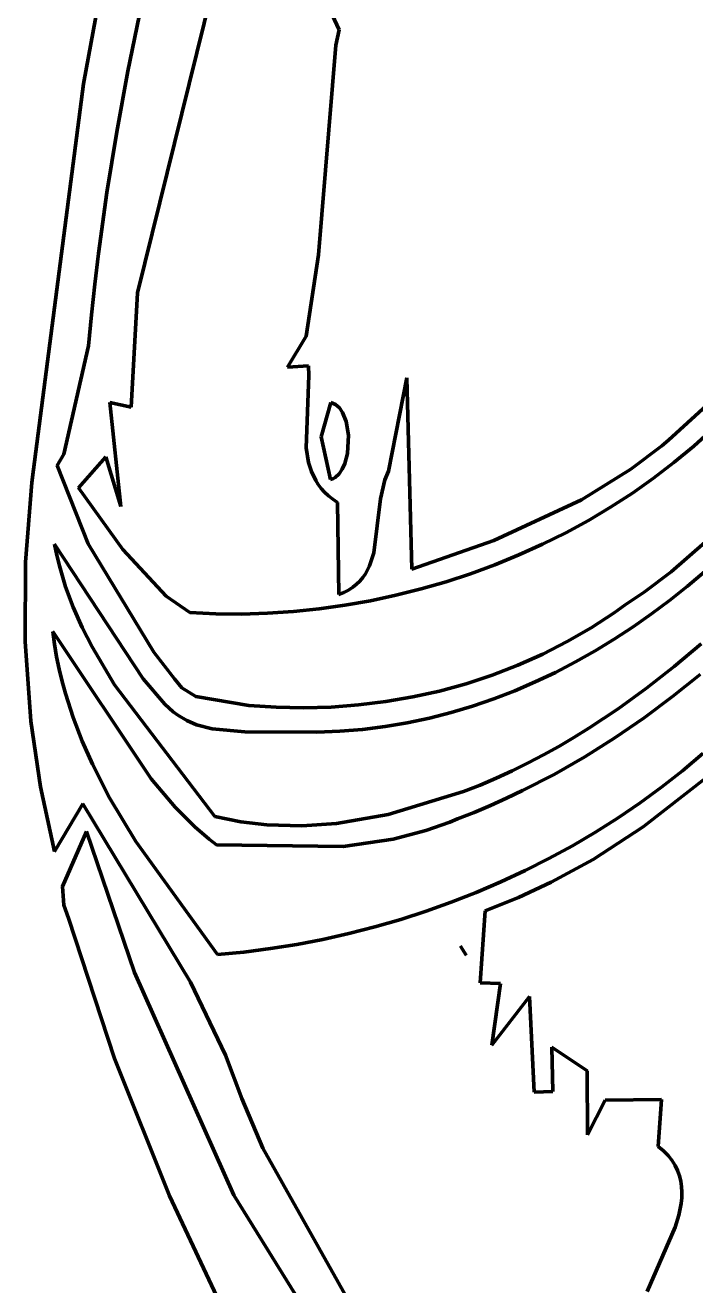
# Model space of a CAD drawing. Header units: millimetres. Extents: x 0 to 10.4, y 0 to 10.4.
# Drawn here: x 2.922 to 3.456, y 7.473 to 8.477 of the extents above; entities that cross this region are included whole.
import ezdxf

# ---------------------------------------------------------------- set-up
doc = ezdxf.new("R2010")
doc.units = ezdxf.units.MM
doc.layers.add('color#2b2b2bff', color=7, linetype='CONTINUOUS', lineweight=100)
doc.layers.add('color#fdfdfdff', color=7, linetype='CONTINUOUS', lineweight=100)

msp = doc.modelspace()

# ---------------------------------------------------------------- linework, layer by layer
at = {"layer": 'color#2b2b2bff'}
for p, q in [((3.011, 8.2639), (3.0791, 8.539)), ((3.0182, 8.5128), (3.0035, 8.4406)), ((3.1591, 8.501), (3.1718, 8.4733)), ((2.9681, 8.4304), (2.9799, 8.4939)), ((3.1718, 8.4733), (3.169, 8.4611)), ((3.169, 8.4611), (3.1552, 8.2941)), ((3.0035, 8.4406), (2.9947, 8.3923)), ((2.9283, 8.1233), (2.9681, 8.4304)), ((2.9947, 8.3923), (2.9868, 8.3438)), ((2.9868, 8.3438), (2.98, 8.2952)), ((2.98, 8.2952), (2.9771, 8.2708)), ((3.1552, 8.2941), (3.1454, 8.2294)), ((2.9771, 8.2708), (2.9744, 8.2463)), ((3.006, 8.1728), (3.011, 8.2639)), ((2.9744, 8.2463), (2.9721, 8.2218)), ((3.1454, 8.2294), (3.1306, 8.2047)), ((2.9721, 8.2218), (2.9524, 8.1355)), ((3.1306, 8.2047), (3.1474, 8.2058)), ((3.1474, 8.2058), (3.1475, 8.198)), ((3.1475, 8.198), (3.1455, 8.1404)), ((3.211, 8.1219), (3.2257, 8.1963)), ((3.2257, 8.1963), (3.2295, 8.0439)), ((2.9979, 8.0938), (2.989, 8.1765)), ((2.989, 8.1765), (3.006, 8.1728)), ((3.1573, 8.1493), (3.165, 8.1765)), ((3.165, 8.1765), (3.167, 8.1759)), ((3.167, 8.1759), (3.1687, 8.175)), ((3.1687, 8.175), (3.1719, 8.1723)), ((3.434, 8.1465), (3.4643, 8.1743)), ((3.1719, 8.1723), (3.1744, 8.1685)), ((3.1744, 8.1685), (3.1773, 8.1615)), ((3.1773, 8.1615), (3.1791, 8.1505)), ((3.4694, 8.1555), (3.4541, 8.1418)), ((3.1649, 8.1153), (3.1573, 8.1493)), ((3.1791, 8.1505), (3.1783, 8.136)), ((3.4286, 8.1422), (3.434, 8.1465)), ((2.9524, 8.1355), (2.9471, 8.1265)), ((2.9641, 8.1085), (2.9859, 8.1332)), ((2.9859, 8.1332), (2.9979, 8.0938)), ((3.1455, 8.1404), (3.1474, 8.1288)), ((3.1783, 8.136), (3.1762, 8.128)), ((3.404, 8.1235), (3.4286, 8.1422)), ((3.4541, 8.1418), (3.4383, 8.1287)), ((2.927, 8.1128), (2.9283, 8.1233)), ((2.9471, 8.1265), (2.9719, 8.064)), ((3.1474, 8.1288), (3.1497, 8.1215)), ((3.1742, 8.1235), (3.1716, 8.1197)), ((3.1762, 8.128), (3.1742, 8.1235)), ((3.3648, 8.0991), (3.404, 8.1235)), ((3.4383, 8.1287), (3.422, 8.1162)), ((2.922, 8.0495), (2.927, 8.1128)), ((3.1497, 8.1215), (3.153, 8.1145)), ((3.153, 8.1145), (3.1551, 8.1113)), ((3.1668, 8.1159), (3.1649, 8.1153)), ((3.1685, 8.1169), (3.1668, 8.1159)), ((3.1716, 8.1197), (3.1685, 8.1169)), ((3.2047, 8.0998), (3.2082, 8.1149)), ((3.2082, 8.1149), (3.211, 8.1219)), ((3.422, 8.1162), (3.4052, 8.1044)), ((2.9993, 8.0596), (2.9641, 8.1085)), ((3.1551, 8.1113), (3.1574, 8.1081)), ((3.1574, 8.1081), (3.1601, 8.1051)), ((3.1601, 8.1051), (3.1632, 8.1022)), ((3.4052, 8.1044), (3.3879, 8.0932)), ((3.1632, 8.1022), (3.1666, 8.0995)), ((3.1666, 8.0995), (3.1704, 8.097)), ((3.1704, 8.097), (3.1714, 8.0236)), ((3.1992, 8.0568), (3.2047, 8.0998)), ((3.295, 8.0667), (3.3648, 8.0991)), ((3.3879, 8.0932), (3.3702, 8.0827)), ((3.3702, 8.0827), (3.3521, 8.0729)), ((3.3521, 8.0729), (3.3337, 8.0637)), ((3.0156, 7.9566), (2.945, 8.0638)), ((2.945, 8.0638), (2.9468, 8.0551)), ((2.9719, 8.064), (3.0242, 7.9778)), ((3.2295, 8.0439), (3.295, 8.0667)), ((3.3337, 8.0637), (3.3149, 8.0552)), ((3.4362, 8.0418), (3.4631, 8.0654)), ((2.9468, 8.0551), (2.9489, 8.0466)), ((3.0339, 8.0224), (2.9993, 8.0596)), ((3.1959, 8.0464), (3.1992, 8.0568)), ((3.3149, 8.0552), (3.2958, 8.0474)), ((2.9217, 7.9861), (2.922, 8.0495)), ((2.9489, 8.0466), (2.9539, 8.0298)), ((3.1926, 8.04), (3.1959, 8.0464)), ((3.2958, 8.0474), (3.2764, 8.0402)), ((3.1855, 8.0318), (3.1882, 8.0343)), ((3.1882, 8.0343), (3.1905, 8.0371)), ((3.1905, 8.0371), (3.1926, 8.04)), ((3.2568, 8.0338), (3.237, 8.0281)), ((3.2764, 8.0402), (3.2568, 8.0338)), ((3.4147, 8.0255), (3.4362, 8.0418)), ((3.4628, 8.0419), (3.449, 8.0302)), ((2.9539, 8.0298), (2.96, 8.0135)), ((3.0528, 8.0092), (3.0339, 8.0224)), ((3.1714, 8.0236), (3.1755, 8.0253)), ((3.1755, 8.0253), (3.1792, 8.0272)), ((3.1792, 8.0272), (3.1826, 8.0294)), ((3.1826, 8.0294), (3.1855, 8.0318)), ((3.2169, 8.023), (3.1967, 8.0187)), ((3.237, 8.0281), (3.2169, 8.023)), ((3.3995, 8.0155), (3.4147, 8.0255)), ((3.449, 8.0302), (3.4349, 8.019)), ((2.96, 8.0135), (2.967, 7.9975)), ((3.1558, 8.0123), (3.1353, 8.0102)), ((3.1763, 8.0151), (3.1558, 8.0123)), ((3.1967, 8.0187), (3.1763, 8.0151)), ((3.3906, 8.0091), (3.3995, 8.0155)), ((3.4349, 8.019), (3.4205, 8.0082)), ((3.0734, 8.0083), (3.0528, 8.0092)), ((3.094, 8.0081), (3.0734, 8.0083)), ((3.1147, 8.0088), (3.094, 8.0081)), ((3.1353, 8.0102), (3.1147, 8.0088)), ((3.3723, 7.9971), (3.3906, 8.0091)), ((3.4205, 8.0082), (3.4058, 7.9978)), ((3.0221, 7.8768), (2.9436, 7.9942)), ((2.9436, 7.9942), (2.945, 7.9841)), ((2.967, 7.9975), (2.9749, 7.9819)), ((3.3534, 7.9861), (3.3723, 7.9971)), ((3.4058, 7.9978), (3.3908, 7.988)), ((2.9262, 7.9229), (2.9217, 7.9861)), ((2.945, 7.9841), (2.9467, 7.9741)), ((3.3339, 7.9762), (3.3534, 7.9861)), ((3.3908, 7.988), (3.3755, 7.9787)), ((3.4385, 7.9663), (3.4599, 7.9844)), ((2.9467, 7.9741), (2.9488, 7.9642)), ((2.9749, 7.9819), (2.9928, 7.9517)), ((3.0242, 7.9778), (3.0405, 7.9565)), ((3.3139, 7.9673), (3.3339, 7.9762)), ((3.3755, 7.9787), (3.3599, 7.9699)), ((2.9488, 7.9642), (2.9511, 7.9544)), ((3.2936, 7.9594), (3.3139, 7.9673)), ((3.3599, 7.9699), (3.344, 7.9616)), ((3.4165, 7.949), (3.4385, 7.9663)), ((2.9511, 7.9544), (2.9538, 7.9447)), ((3.033, 7.9362), (3.0156, 7.9566)), ((3.0405, 7.9565), (3.0465, 7.9493)), ((3.2517, 7.9468), (3.2728, 7.9526)), ((3.2728, 7.9526), (3.2936, 7.9594)), ((3.3279, 7.954), (3.3115, 7.9469)), ((3.344, 7.9616), (3.3279, 7.954)), ((3.4592, 7.96), (3.4372, 7.9423)), ((2.9538, 7.9447), (2.9599, 7.9256)), ((2.9928, 7.9517), (3.0728, 7.8469)), ((3.0465, 7.9493), (3.0576, 7.9425)), ((3.0576, 7.9425), (3.0997, 7.9352)), ((3.2088, 7.9384), (3.2304, 7.9421)), ((3.2304, 7.9421), (3.2517, 7.9468)), ((3.3115, 7.9469), (3.2949, 7.9405)), ((3.3939, 7.9326), (3.4165, 7.949)), ((3.4372, 7.9423), (3.4145, 7.9254)), ((3.0362, 7.933), (3.033, 7.9362)), ((3.0396, 7.9301), (3.0362, 7.933)), ((3.0997, 7.9352), (3.1215, 7.9338)), ((3.1215, 7.9338), (3.1434, 7.9334)), ((3.1434, 7.9334), (3.1653, 7.934)), ((3.1653, 7.934), (3.1871, 7.9357)), ((3.1871, 7.9357), (3.2088, 7.9384)), ((3.278, 7.9347), (3.2609, 7.9296)), ((3.2949, 7.9405), (3.278, 7.9347)), ((3.3706, 7.9171), (3.3939, 7.9326)), ((2.9338, 7.8706), (2.9262, 7.9229)), ((2.9599, 7.9256), (2.9671, 7.9069)), ((3.0431, 7.9275), (3.0396, 7.9301)), ((3.0505, 7.9232), (3.0431, 7.9275)), ((3.0582, 7.9199), (3.0505, 7.9232)), ((3.2436, 7.9251), (3.226, 7.9214)), ((3.2609, 7.9296), (3.2436, 7.9251)), ((3.4145, 7.9254), (3.3912, 7.9094)), ((3.0705, 7.9166), (3.0582, 7.9199)), ((3.0967, 7.9142), (3.0705, 7.9166)), ((3.1539, 7.9141), (3.0967, 7.9142)), ((3.1722, 7.9148), (3.1539, 7.9141)), ((3.1903, 7.9162), (3.1722, 7.9148)), ((3.2083, 7.9184), (3.1903, 7.9162)), ((3.226, 7.9214), (3.2083, 7.9184)), ((3.3587, 7.9098), (3.3706, 7.9171)), ((2.9671, 7.9069), (2.9752, 7.8885)), ((3.3345, 7.896), (3.3467, 7.9027)), ((3.3467, 7.9027), (3.3587, 7.9098)), ((3.3912, 7.9094), (3.3673, 7.8944)), ((3.3221, 7.8895), (3.3345, 7.896)), ((3.3673, 7.8944), (3.3429, 7.8804)), ((3.4452, 7.8833), (3.4614, 7.897)), ((2.9752, 7.8885), (2.9889, 7.8616)), ((3.2968, 7.8774), (3.3095, 7.8833)), ((3.3095, 7.8833), (3.3221, 7.8895)), ((3.4812, 7.8912), (3.4137, 7.8385)), ((3.4285, 7.8702), (3.4452, 7.8833)), ((3.0411, 7.8542), (3.0221, 7.8768)), ((3.2708, 7.8667), (3.2839, 7.8719)), ((3.2839, 7.8719), (3.2968, 7.8774)), ((3.3429, 7.8804), (3.3178, 7.8675)), ((2.9449, 7.8189), (2.9338, 7.8706)), ((3.2108, 7.8484), (3.2708, 7.8667)), ((3.3178, 7.8675), (3.3051, 7.8614)), ((3.4114, 7.8577), (3.4285, 7.8702)), ((2.9675, 7.8568), (2.9449, 7.8189)), ((3.0534, 7.7148), (2.9675, 7.8568)), ((2.9889, 7.8616), (3.0097, 7.8268)), ((3.0569, 7.8386), (3.0411, 7.8542)), ((3.2922, 7.8556), (3.2792, 7.8501)), ((3.3051, 7.8614), (3.2922, 7.8556)), ((3.3938, 7.8457), (3.4114, 7.8577)), ((3.0728, 7.8469), (3.0934, 7.8426)), ((3.0934, 7.8426), (3.1141, 7.8401)), ((3.1696, 7.8412), (3.2108, 7.8484)), ((3.2598, 7.8423), (3.2407, 7.8356)), ((3.266, 7.8449), (3.2598, 7.8423)), ((3.2792, 7.8501), (3.266, 7.8449)), ((3.3759, 7.8343), (3.3938, 7.8457)), ((2.9515, 7.7912), (2.9704, 7.8348)), ((2.9704, 7.8348), (3.0088, 7.7226)), ((3.0682, 7.8289), (3.0569, 7.8386)), ((3.1141, 7.8401), (3.1419, 7.8393)), ((3.1419, 7.8393), (3.1696, 7.8412)), ((3.2407, 7.8356), (3.2147, 7.8288)), ((3.3575, 7.8235), (3.3759, 7.8343)), ((3.4137, 7.8385), (3.3739, 7.8127)), ((3.0097, 7.8268), (3.0748, 7.7368)), ((3.0741, 7.8243), (3.0682, 7.8289)), ((3.1749, 7.823), (3.0741, 7.8243)), ((3.2147, 7.8288), (3.1749, 7.823)), ((3.3388, 7.8133), (3.3575, 7.8235)), ((3.3198, 7.8037), (3.3388, 7.8133)), ((3.3739, 7.8127), (3.3405, 7.7945)), ((3.3005, 7.7947), (3.3198, 7.8037)), ((3.2809, 7.7863), (3.3005, 7.7947)), ((3.3405, 7.7945), (3.3146, 7.7824)), ((2.9525, 7.7762), (2.9515, 7.7912)), ((3.261, 7.7785), (3.2809, 7.7863)), ((3.3146, 7.7824), (3.2879, 7.7717)), ((2.9561, 7.7659), (2.9525, 7.7762)), ((3.2207, 7.7648), (3.241, 7.7714)), ((3.241, 7.7714), (3.261, 7.7785)), ((3.2879, 7.7717), (3.2839, 7.7143)), ((2.9929, 7.654), (2.9561, 7.7659)), ((3.2002, 7.7589), (3.2207, 7.7648)), ((3.1588, 7.7489), (3.1795, 7.7536)), ((3.1795, 7.7536), (3.2002, 7.7589)), ((3.0958, 7.7389), (3.1169, 7.7416)), ((3.1169, 7.7416), (3.1379, 7.7449)), ((3.1379, 7.7449), (3.1588, 7.7489)), ((3.2683, 7.7435), (3.2728, 7.7363)), ((3.2728, 7.7363), (3.2683, 7.7435)), ((3.0748, 7.7368), (3.0958, 7.7389)), ((3.0088, 7.7226), (3.0878, 7.5453)), ((3.0812, 7.6567), (3.0534, 7.7148)), ((3.2839, 7.7143), (3.3001, 7.7137)), ((3.3001, 7.7137), (3.2933, 7.6646)), ((3.2933, 7.6646), (3.3232, 7.7035)), ((3.3232, 7.7035), (3.3271, 7.6272)), ((3.3419, 7.6279), (3.3411, 7.6632)), ((3.3411, 7.6632), (3.3692, 7.6444)), ((3.0365, 7.5446), (2.9929, 7.654)), ((3.0943, 7.6222), (3.0812, 7.6567)), ((3.3692, 7.6444), (3.3695, 7.5932)), ((3.1108, 7.5828), (3.0943, 7.6222)), ((3.3271, 7.6272), (3.3419, 7.6279)), ((3.3695, 7.5932), (3.3835, 7.6209)), ((3.3835, 7.6209), (3.4285, 7.6215)), ((3.4285, 7.6215), (3.4257, 7.5841)), ((3.2111, 7.4044), (3.1108, 7.5828)), ((3.4257, 7.5841), (3.43, 7.5805)), ((3.43, 7.5805), (3.4336, 7.5768)), ((3.4336, 7.5768), (3.4367, 7.573)), ((3.4367, 7.573), (3.4392, 7.569)), ((3.4392, 7.569), (3.4412, 7.5649)), ((3.4412, 7.5649), (3.4427, 7.5607)), ((3.4427, 7.5607), (3.4438, 7.5564)), ((3.4438, 7.5564), (3.4444, 7.5521)), ((3.4444, 7.5521), (3.4446, 7.5476)), ((3.0805, 7.4514), (3.0365, 7.5446)), ((3.0878, 7.5453), (3.1619, 7.4257)), ((3.4445, 7.5431), (3.444, 7.5385)), ((3.4446, 7.5476), (3.4445, 7.5431)), ((3.444, 7.5385), (3.4422, 7.5292)), ((3.4422, 7.5292), (3.4393, 7.5197)), ((3.4393, 7.5197), (3.4169, 7.4684))]:
    msp.add_line(p, q, dxfattribs=at)
at = {"layer": 'color#fdfdfdff'}
for p, q in [((3.0791, 8.539), (3.011, 8.2639)), ((3.0035, 8.4406), (3.0182, 8.5128)), ((3.1718, 8.4733), (3.1591, 8.501)), ((2.9799, 8.4939), (2.9681, 8.4304)), ((3.169, 8.4611), (3.1718, 8.4733)), ((3.1552, 8.2941), (3.169, 8.4611)), ((2.9947, 8.3923), (3.0035, 8.4406)), ((2.9681, 8.4304), (2.9283, 8.1233)), ((2.9868, 8.3438), (2.9947, 8.3923)), ((2.98, 8.2952), (2.9868, 8.3438)), ((2.9771, 8.2708), (2.98, 8.2952)), ((3.1454, 8.2294), (3.1552, 8.2941)), ((2.9744, 8.2463), (2.9771, 8.2708)), ((3.011, 8.2639), (3.006, 8.1728)), ((2.9721, 8.2218), (2.9744, 8.2463)), ((3.1306, 8.2047), (3.1454, 8.2294)), ((2.9524, 8.1355), (2.9721, 8.2218)), ((3.1474, 8.2058), (3.1306, 8.2047)), ((3.1475, 8.198), (3.1474, 8.2058)), ((3.1455, 8.1404), (3.1475, 8.198)), ((3.2257, 8.1963), (3.211, 8.1219)), ((3.2295, 8.0439), (3.2257, 8.1963)), ((3.006, 8.1728), (2.989, 8.1765)), ((2.989, 8.1765), (2.9979, 8.0938)), ((3.165, 8.1765), (3.1573, 8.1493)), ((3.167, 8.1759), (3.165, 8.1765)), ((3.1687, 8.175), (3.167, 8.1759)), ((3.1719, 8.1723), (3.1687, 8.175)), ((3.4643, 8.1743), (3.434, 8.1465)), ((3.1744, 8.1685), (3.1719, 8.1723)), ((3.1773, 8.1615), (3.1744, 8.1685)), ((3.1791, 8.1505), (3.1773, 8.1615)), ((3.4541, 8.1418), (3.4694, 8.1555)), ((3.1573, 8.1493), (3.1649, 8.1153)), ((3.1783, 8.136), (3.1791, 8.1505)), ((3.434, 8.1465), (3.4286, 8.1422)), ((2.9471, 8.1265), (2.9524, 8.1355)), ((2.9859, 8.1332), (2.9641, 8.1085)), ((2.9979, 8.0938), (2.9859, 8.1332)), ((3.1474, 8.1288), (3.1455, 8.1404)), ((3.1762, 8.128), (3.1783, 8.136)), ((3.4286, 8.1422), (3.404, 8.1235)), ((3.4383, 8.1287), (3.4541, 8.1418)), ((2.9283, 8.1233), (2.927, 8.1128)), ((2.9719, 8.064), (2.9471, 8.1265)), ((3.1497, 8.1215), (3.1474, 8.1288)), ((3.1716, 8.1197), (3.1742, 8.1235)), ((3.1742, 8.1235), (3.1762, 8.128)), ((3.404, 8.1235), (3.3648, 8.0991)), ((3.422, 8.1162), (3.4383, 8.1287)), ((2.927, 8.1128), (2.922, 8.0495)), ((3.153, 8.1145), (3.1497, 8.1215)), ((3.1551, 8.1113), (3.153, 8.1145)), ((3.1649, 8.1153), (3.1668, 8.1159)), ((3.1668, 8.1159), (3.1685, 8.1169)), ((3.1685, 8.1169), (3.1716, 8.1197)), ((3.2082, 8.1149), (3.2047, 8.0998)), ((3.211, 8.1219), (3.2082, 8.1149)), ((3.4052, 8.1044), (3.422, 8.1162)), ((2.9641, 8.1085), (2.9993, 8.0596)), ((3.1574, 8.1081), (3.1551, 8.1113)), ((3.1601, 8.1051), (3.1574, 8.1081)), ((3.1632, 8.1022), (3.1601, 8.1051)), ((3.3879, 8.0932), (3.4052, 8.1044)), ((3.1666, 8.0995), (3.1632, 8.1022)), ((3.1704, 8.097), (3.1666, 8.0995)), ((3.1714, 8.0236), (3.1704, 8.097)), ((3.2047, 8.0998), (3.1992, 8.0568)), ((3.3648, 8.0991), (3.295, 8.0667)), ((3.3702, 8.0827), (3.3879, 8.0932)), ((3.3521, 8.0729), (3.3702, 8.0827)), ((3.3337, 8.0637), (3.3521, 8.0729)), ((2.9468, 8.0551), (2.945, 8.0638)), ((2.945, 8.0638), (3.0156, 7.9566)), ((3.0242, 7.9778), (2.9719, 8.064)), ((3.295, 8.0667), (3.2295, 8.0439)), ((3.3149, 8.0552), (3.3337, 8.0637)), ((3.4631, 8.0654), (3.4362, 8.0418)), ((2.9489, 8.0466), (2.9468, 8.0551)), ((2.9993, 8.0596), (3.0339, 8.0224)), ((3.1992, 8.0568), (3.1959, 8.0464)), ((3.2958, 8.0474), (3.3149, 8.0552)), ((2.922, 8.0495), (2.9217, 7.9861)), ((2.9539, 8.0298), (2.9489, 8.0466)), ((3.1959, 8.0464), (3.1926, 8.04)), ((3.2764, 8.0402), (3.2958, 8.0474)), ((3.1882, 8.0343), (3.1855, 8.0318)), ((3.1905, 8.0371), (3.1882, 8.0343)), ((3.1926, 8.04), (3.1905, 8.0371)), ((3.237, 8.0281), (3.2568, 8.0338)), ((3.2568, 8.0338), (3.2764, 8.0402)), ((3.4362, 8.0418), (3.4147, 8.0255)), ((3.449, 8.0302), (3.4628, 8.0419)), ((2.96, 8.0135), (2.9539, 8.0298)), ((3.0339, 8.0224), (3.0528, 8.0092)), ((3.1755, 8.0253), (3.1714, 8.0236)), ((3.1792, 8.0272), (3.1755, 8.0253)), ((3.1826, 8.0294), (3.1792, 8.0272)), ((3.1855, 8.0318), (3.1826, 8.0294)), ((3.1967, 8.0187), (3.2169, 8.023)), ((3.2169, 8.023), (3.237, 8.0281)), ((3.4147, 8.0255), (3.3995, 8.0155)), ((3.4349, 8.019), (3.449, 8.0302)), ((2.967, 7.9975), (2.96, 8.0135)), ((3.1353, 8.0102), (3.1558, 8.0123)), ((3.1558, 8.0123), (3.1763, 8.0151)), ((3.1763, 8.0151), (3.1967, 8.0187)), ((3.3995, 8.0155), (3.3906, 8.0091)), ((3.4205, 8.0082), (3.4349, 8.019)), ((3.0528, 8.0092), (3.0734, 8.0083)), ((3.0734, 8.0083), (3.094, 8.0081)), ((3.094, 8.0081), (3.1147, 8.0088)), ((3.1147, 8.0088), (3.1353, 8.0102)), ((3.3906, 8.0091), (3.3723, 7.9971)), ((3.4058, 7.9978), (3.4205, 8.0082)), ((2.945, 7.9841), (2.9436, 7.9942)), ((2.9436, 7.9942), (3.0221, 7.8768)), ((2.9749, 7.9819), (2.967, 7.9975)), ((3.3723, 7.9971), (3.3534, 7.9861)), ((3.3908, 7.988), (3.4058, 7.9978)), ((2.9217, 7.9861), (2.9262, 7.9229)), ((2.9467, 7.9741), (2.945, 7.9841)), ((3.3534, 7.9861), (3.3339, 7.9762)), ((3.3755, 7.9787), (3.3908, 7.988)), ((3.4599, 7.9844), (3.4385, 7.9663)), ((2.9488, 7.9642), (2.9467, 7.9741)), ((2.9928, 7.9517), (2.9749, 7.9819)), ((3.0405, 7.9565), (3.0242, 7.9778)), ((3.3339, 7.9762), (3.3139, 7.9673)), ((3.3599, 7.9699), (3.3755, 7.9787)), ((2.9511, 7.9544), (2.9488, 7.9642)), ((3.3139, 7.9673), (3.2936, 7.9594)), ((3.344, 7.9616), (3.3599, 7.9699)), ((3.4385, 7.9663), (3.4165, 7.949)), ((2.9538, 7.9447), (2.9511, 7.9544)), ((3.0156, 7.9566), (3.033, 7.9362)), ((3.0465, 7.9493), (3.0405, 7.9565)), ((3.2728, 7.9526), (3.2517, 7.9468)), ((3.2936, 7.9594), (3.2728, 7.9526)), ((3.3115, 7.9469), (3.3279, 7.954)), ((3.3279, 7.954), (3.344, 7.9616)), ((3.4372, 7.9423), (3.4592, 7.96)), ((2.9599, 7.9256), (2.9538, 7.9447)), ((3.0728, 7.8469), (2.9928, 7.9517)), ((3.0576, 7.9425), (3.0465, 7.9493)), ((3.0997, 7.9352), (3.0576, 7.9425)), ((3.2304, 7.9421), (3.2088, 7.9384)), ((3.2517, 7.9468), (3.2304, 7.9421)), ((3.2949, 7.9405), (3.3115, 7.9469)), ((3.4165, 7.949), (3.3939, 7.9326)), ((3.4145, 7.9254), (3.4372, 7.9423)), ((3.033, 7.9362), (3.0362, 7.933)), ((3.0362, 7.933), (3.0396, 7.9301)), ((3.1215, 7.9338), (3.0997, 7.9352)), ((3.1434, 7.9334), (3.1215, 7.9338)), ((3.1653, 7.934), (3.1434, 7.9334)), ((3.1871, 7.9357), (3.1653, 7.934)), ((3.2088, 7.9384), (3.1871, 7.9357)), ((3.2609, 7.9296), (3.278, 7.9347)), ((3.278, 7.9347), (3.2949, 7.9405)), ((3.3939, 7.9326), (3.3706, 7.9171)), ((2.9262, 7.9229), (2.9338, 7.8706)), ((2.9671, 7.9069), (2.9599, 7.9256)), ((3.0396, 7.9301), (3.0431, 7.9275)), ((3.0431, 7.9275), (3.0505, 7.9232)), ((3.0505, 7.9232), (3.0582, 7.9199)), ((3.226, 7.9214), (3.2436, 7.9251)), ((3.2436, 7.9251), (3.2609, 7.9296)), ((3.3912, 7.9094), (3.4145, 7.9254)), ((3.0582, 7.9199), (3.0705, 7.9166)), ((3.0705, 7.9166), (3.0967, 7.9142)), ((3.0967, 7.9142), (3.1539, 7.9141)), ((3.1539, 7.9141), (3.1722, 7.9148)), ((3.1722, 7.9148), (3.1903, 7.9162)), ((3.1903, 7.9162), (3.2083, 7.9184)), ((3.2083, 7.9184), (3.226, 7.9214)), ((3.3706, 7.9171), (3.3587, 7.9098)), ((2.9752, 7.8885), (2.9671, 7.9069)), ((3.3467, 7.9027), (3.3345, 7.896)), ((3.3587, 7.9098), (3.3467, 7.9027)), ((3.3673, 7.8944), (3.3912, 7.9094)), ((3.3345, 7.896), (3.3221, 7.8895)), ((3.3429, 7.8804), (3.3673, 7.8944)), ((3.4614, 7.897), (3.4452, 7.8833)), ((2.9889, 7.8616), (2.9752, 7.8885)), ((3.3095, 7.8833), (3.2968, 7.8774)), ((3.3221, 7.8895), (3.3095, 7.8833)), ((3.4137, 7.8385), (3.4812, 7.8912)), ((3.4452, 7.8833), (3.4285, 7.8702)), ((3.0221, 7.8768), (3.0411, 7.8542)), ((3.2839, 7.8719), (3.2708, 7.8667)), ((3.2968, 7.8774), (3.2839, 7.8719)), ((3.3178, 7.8675), (3.3429, 7.8804)), ((2.9338, 7.8706), (2.9449, 7.8189)), ((3.2708, 7.8667), (3.2108, 7.8484)), ((3.3051, 7.8614), (3.3178, 7.8675)), ((3.4285, 7.8702), (3.4114, 7.8577)), ((2.9449, 7.8189), (2.9675, 7.8568)), ((2.9675, 7.8568), (3.0534, 7.7148)), ((3.0097, 7.8268), (2.9889, 7.8616)), ((3.0411, 7.8542), (3.0569, 7.8386)), ((3.2792, 7.8501), (3.2922, 7.8556)), ((3.2922, 7.8556), (3.3051, 7.8614)), ((3.4114, 7.8577), (3.3938, 7.8457)), ((3.0934, 7.8426), (3.0728, 7.8469)), ((3.1141, 7.8401), (3.0934, 7.8426)), ((3.2108, 7.8484), (3.1696, 7.8412)), ((3.2407, 7.8356), (3.2598, 7.8423)), ((3.2598, 7.8423), (3.266, 7.8449)), ((3.266, 7.8449), (3.2792, 7.8501)), ((3.3938, 7.8457), (3.3759, 7.8343)), ((2.9704, 7.8348), (2.9515, 7.7912)), ((3.0088, 7.7226), (2.9704, 7.8348)), ((3.0569, 7.8386), (3.0682, 7.8289)), ((3.1419, 7.8393), (3.1141, 7.8401)), ((3.1696, 7.8412), (3.1419, 7.8393)), ((3.2147, 7.8288), (3.2407, 7.8356)), ((3.3759, 7.8343), (3.3575, 7.8235)), ((3.3739, 7.8127), (3.4137, 7.8385)), ((3.0748, 7.7368), (3.0097, 7.8268)), ((3.0682, 7.8289), (3.0741, 7.8243)), ((3.0741, 7.8243), (3.1749, 7.823)), ((3.1749, 7.823), (3.2147, 7.8288)), ((3.3575, 7.8235), (3.3388, 7.8133)), ((3.3388, 7.8133), (3.3198, 7.8037)), ((3.3405, 7.7945), (3.3739, 7.8127)), ((3.3198, 7.8037), (3.3005, 7.7947)), ((3.3005, 7.7947), (3.2809, 7.7863)), ((3.3146, 7.7824), (3.3405, 7.7945)), ((2.9515, 7.7912), (2.9525, 7.7762)), ((3.2809, 7.7863), (3.261, 7.7785)), ((3.2879, 7.7717), (3.3146, 7.7824)), ((2.9525, 7.7762), (2.9561, 7.7659)), ((3.241, 7.7714), (3.2207, 7.7648)), ((3.261, 7.7785), (3.241, 7.7714)), ((3.2839, 7.7143), (3.2879, 7.7717)), ((2.9561, 7.7659), (2.9929, 7.654)), ((3.2207, 7.7648), (3.2002, 7.7589)), ((3.1795, 7.7536), (3.1588, 7.7489)), ((3.2002, 7.7589), (3.1795, 7.7536)), ((3.1169, 7.7416), (3.0958, 7.7389)), ((3.1379, 7.7449), (3.1169, 7.7416)), ((3.1588, 7.7489), (3.1379, 7.7449)), ((3.2683, 7.7435), (3.2728, 7.7363)), ((3.2728, 7.7363), (3.2683, 7.7435)), ((3.0958, 7.7389), (3.0748, 7.7368)), ((3.0878, 7.5453), (3.0088, 7.7226)), ((3.0534, 7.7148), (3.0812, 7.6567)), ((3.3001, 7.7137), (3.2839, 7.7143)), ((3.2933, 7.6646), (3.3001, 7.7137)), ((3.3232, 7.7035), (3.2933, 7.6646)), ((3.3271, 7.6272), (3.3232, 7.7035)), ((3.3692, 7.6444), (3.3411, 7.6632)), ((3.3411, 7.6632), (3.3419, 7.6279)), ((2.9929, 7.654), (3.0365, 7.5446)), ((3.0812, 7.6567), (3.0943, 7.6222)), ((3.3695, 7.5932), (3.3692, 7.6444)), ((3.0943, 7.6222), (3.1108, 7.5828)), ((3.3419, 7.6279), (3.3271, 7.6272)), ((3.3835, 7.6209), (3.3695, 7.5932)), ((3.4285, 7.6215), (3.3835, 7.6209)), ((3.4257, 7.5841), (3.4285, 7.6215)), ((3.1108, 7.5828), (3.2111, 7.4044)), ((3.43, 7.5805), (3.4257, 7.5841)), ((3.4336, 7.5768), (3.43, 7.5805)), ((3.4367, 7.573), (3.4336, 7.5768)), ((3.4392, 7.569), (3.4367, 7.573)), ((3.4412, 7.5649), (3.4392, 7.569)), ((3.4427, 7.5607), (3.4412, 7.5649)), ((3.4438, 7.5564), (3.4427, 7.5607)), ((3.4444, 7.5521), (3.4438, 7.5564)), ((3.4446, 7.5476), (3.4444, 7.5521)), ((3.0365, 7.5446), (3.0805, 7.4514)), ((3.1619, 7.4257), (3.0878, 7.5453)), ((3.444, 7.5385), (3.4445, 7.5431)), ((3.4445, 7.5431), (3.4446, 7.5476)), ((3.4422, 7.5292), (3.444, 7.5385)), ((3.4393, 7.5197), (3.4422, 7.5292)), ((3.4169, 7.4684), (3.4393, 7.5197))]:
    msp.add_line(p, q, dxfattribs=at)

doc.saveas('drawing.dxf')
